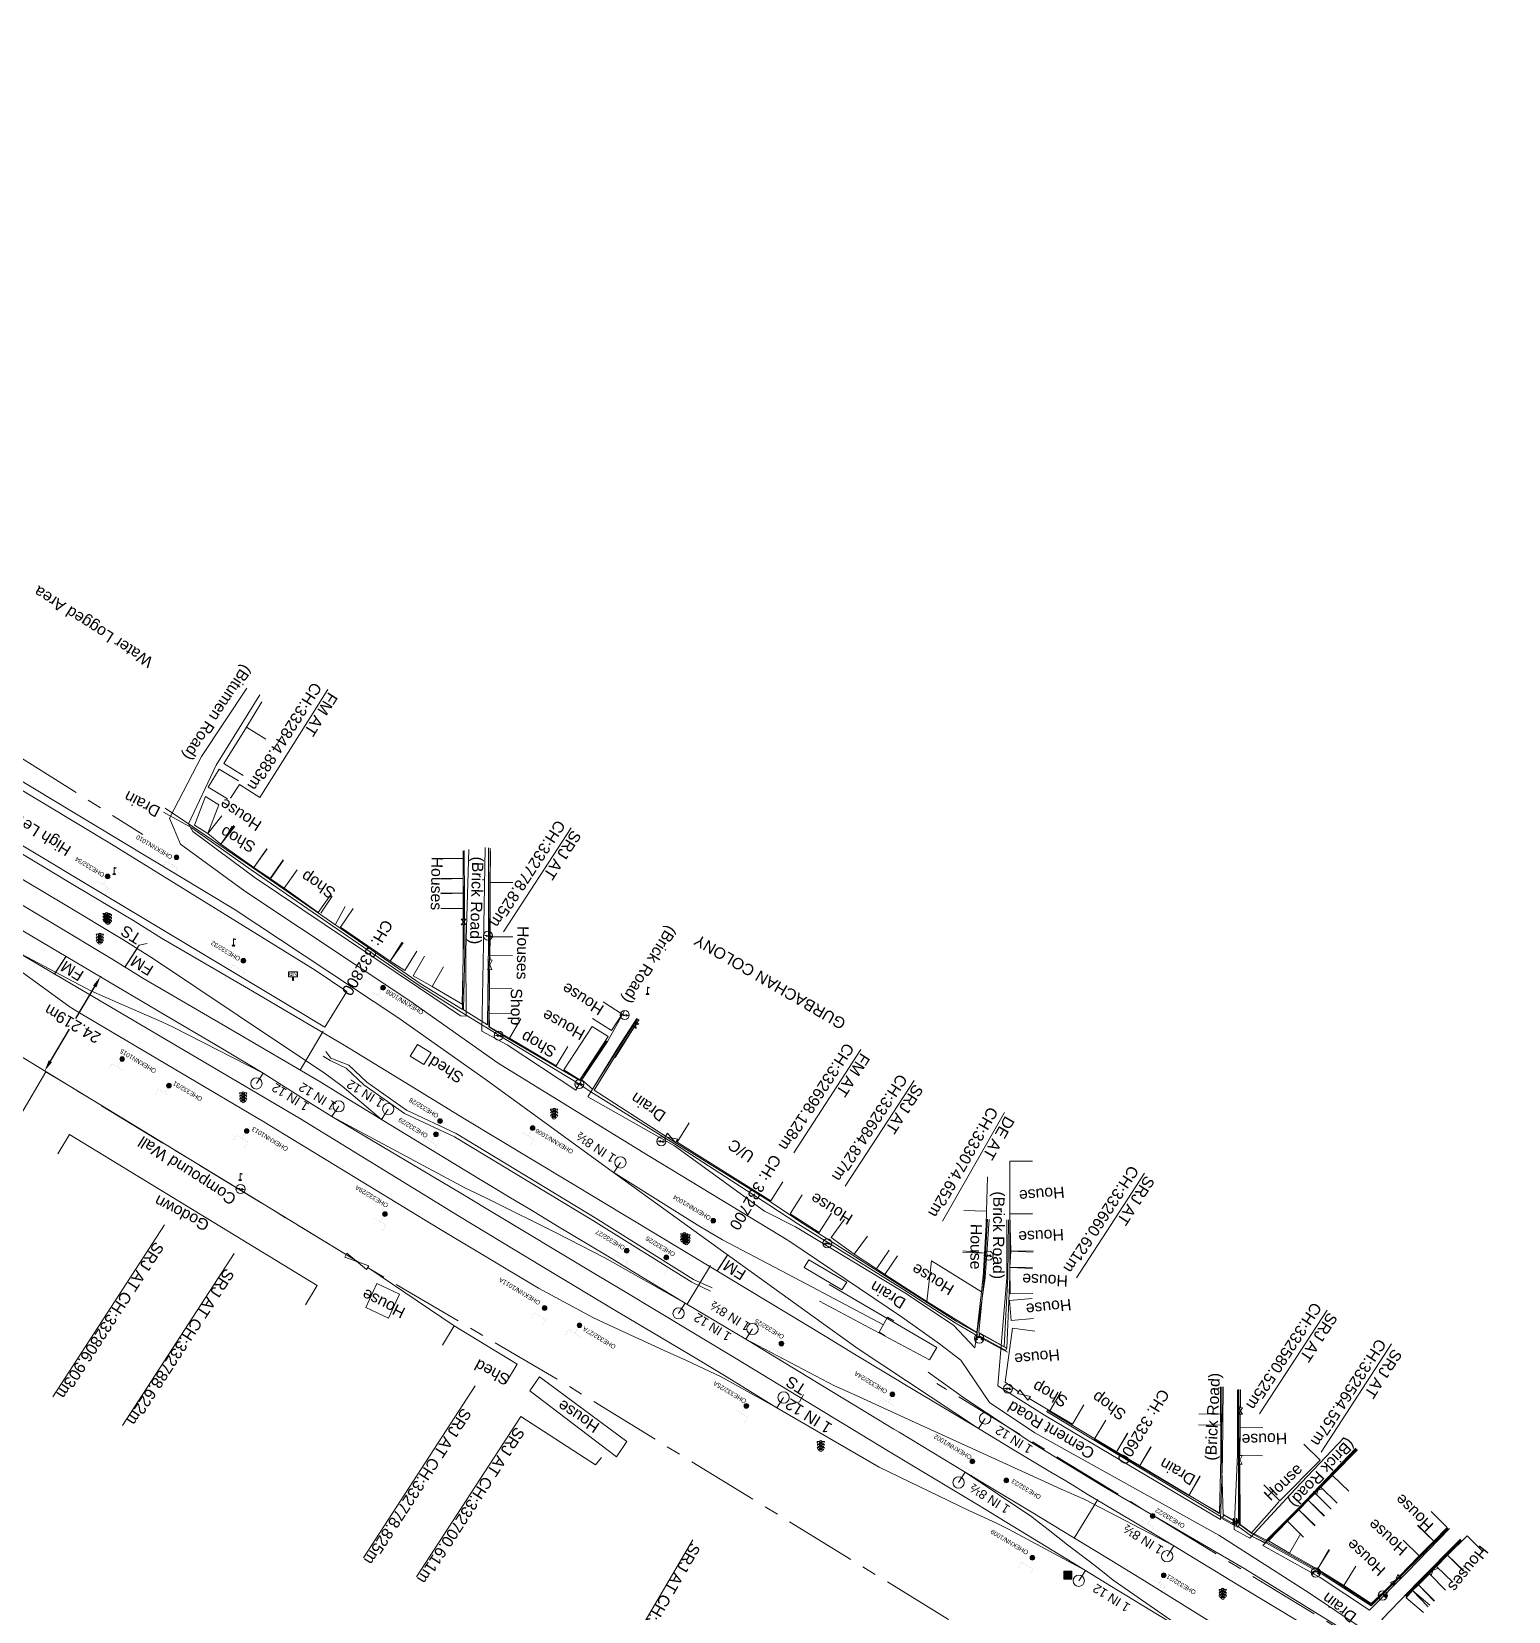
# Model space of a CAD drawing. Header units: metres. Extents: x -1651858 to 619161, y 795717 to 3398838.
# Drawn here: x 617411.6 to 617738.1, y 3397684.1 to 3398033.5 of the extents above; entities that cross this region are included whole.
import ezdxf
from ezdxf.enums import TextEntityAlignment as Align

# ---------------------------------------------------------------- set-up
doc = ezdxf.new("R2010")
doc.units = ezdxf.units.M
doc.header["$MEASUREMENT"] = 0
doc.linetypes.add('CENTER', pattern=[50.8, 31.75, -6.35, 6.35, -6.35])
doc.layers.get('Defpoints').update_dxf_attribs({"lineweight": 0})
for name, color, linetype, lineweight in [('Bench_Mark', 7, 'Continuous', 0), ('Bounary Dim', 10, 'Continuous', 13), ('Commercial Building Pucca', 251, 'Continuous', 0), ('Compound Wall', 251, 'Continuous', 0), ('Culvert Parapet', 7, 'Continuous', 0), ('Drain Top', 5, 'Continuous', 0), ('Electric Pole', 251, 'Continuous', 0), ('Exg track', 7, 'Continuous', 0), ('Existing Chainage', 7, 'Continuous', 0), ('Existing IR Track', 143, 'Continuous', 0), ('Existing Railway Boundary', 7, 'CENTER', 0), ('Gate', 251, 'Continuous', 0), ('Grill', 251, 'Continuous', 0), ('Hut', 251, 'Continuous', 0), ("KHANNA STN. SRJ's", 251, 'Continuous', 0), ('Lamp_Post', 7, 'Continuous', 0), ('Name Board', 251, 'Continuous', 0), ('OHE', 8, 'Continuous', 0), ('OHE MAST', 8, 'Continuous', 0), ('OHE MAST TEXT', 8, 'Continuous', 0), ('Platform', 7, 'Continuous', 0), ('Religious_Place', 251, 'Continuous', 0), ('Residential Building Pucca', 251, 'Continuous', 0), ('Retaining Wall', 251, 'Continuous', 0), ('Shed', 251, 'Continuous', 0), ('Sign Board', 251, 'Continuous', 0), ('Subroad Edge', 34, 'Continuous', 0), ('Telephone_Pole', 251, 'Continuous', 0), ('Text', 251, 'Continuous', 0), ('Transformer', 251, 'Continuous', 0), ('Village Name', 7, 'Continuous', 0)]:
    doc.layers.add(name, color=color, linetype=linetype, lineweight=lineweight)
doc.styles.add('NB', font='arial.ttf', dxfattribs={"height": 1.5})
doc.styles.get("Standard").update_dxf_attribs({"font": 'arial.ttf'})
doc.styles.add('Style-Arial', font='arial.ttf')
doc.styles.add('Text', font='arial.ttf', dxfattribs={"height": 2})
doc.styles.add('Vill txt', font='arial.ttf', dxfattribs={"height": 3})
doc.dimstyles.get("Standard").update_dxf_attribs({"dimtxt": 2.5, "dimasz": 0.18, "dimexe": 0.18, "dimexo": 0.0625, "dimgap": 0.09, "dimtad": 0, "dimtih": 1, "dimtoh": 1, "dimdec": 3, "dimzin": 0, "dimdsep": 46, "dimtxsty": 'Standard', "dimcen": 0.09, "dimadec": 0, "dimazin": 0, "dimtfac": 1, "dimtdec": 3, "dimtofl": 0, "dimtmove": 0, "dimatfit": 3, "dimfxl": 1, "dimtolj": 1, "dimtzin": 0, "dimarcsym": 0})

# ---------------------------------------------------------------- blocks, each defined once
blk = doc.blocks.new('GT')
at = {"layer": 'Gate'}
for p, q in [((-0.5, -0.5), (-0.5, 0.5)), ((-0.5, 0.5), (0.5, -0.5)), ((0.5, 0.5), (0.5, -0.5))]:
    blk.add_line(p, q, dxfattribs=at)
at = {"layer": 'Gate', "flags": 128}
blk.add_lwpolyline([(0.5, 0.5), (-0.5, -0.5)], dxfattribs=at)
blk = doc.blocks.new('BM')
at = {"extrusion": (0, 0, -1)}
blk.add_hatch(color=256, dxfattribs=at).paths.add_polyline_path([(-0.88, -0.88), (-0.88, 0.88), (0.88, 0.88), (0.88, -0.88)])
for p, q in [((0.88, 0.88), (-0.88, 0.88)), ((-0.88, 0.88), (-0.88, -0.88)), ((0.88, -0.88), (0.88, 0.88)), ((-0.88, -0.88), (0.88, -0.88))]:
    blk.add_line(p, q)
blk = doc.blocks.new('EP')
at = {"extrusion": (0, 0, -1)}
blk.add_hatch(color=8, dxfattribs=at).paths.add_polyline_path([(-0.31, -0.24), (-0.94, -0.01), (-0.41, -0.1), (-0.43, 0.15), (0.21, -0.05), (0.21, 0.16), (0.93, -0.01), (0.31, 0.07), (0.31, -0.19), (-0.31, 0)])
at = {"color": 8}
for p, q in [((-0.93, -0.01), (-0.21, 0.16)), ((-0.31, 0.07), (-0.93, -0.01)), ((-0.31, -0.19), (-0.31, 0.07)), ((0.31, 0), (-0.31, -0.19)), ((-0.21, 0.16), (-0.21, -0.05)), ((-0.21, -0.05), (0.43, 0.15)), ((0.31, -0.24), (0.31, 0)), ((0.43, 0.15), (0.41, -0.1)), ((0.94, -0.01), (0.31, -0.24)), ((0.41, -0.1), (0.94, -0.01))]:
    blk.add_line(p, q, dxfattribs=at)
blk.add_circle((0, 0), 1, dxfattribs=at)
blk = doc.blocks.new('LP')
at = {"flags": 128}
for points in [[(0, 0), (0, 1.5)], [(0.25, 1.35), (0.44, 1.35)]]:
    blk.add_lwpolyline(points, dxfattribs=at)
for centre, radius, start, end in [((0.07, 0.99), 0.519, 57.6425, 97.3165), ((0.34, 1.33), 0.094, 11.7012, 168.0476)]:
    blk.add_arc(centre, radius, start, end)
at = {"extrusion": (0, 0, -1)}
blk.add_ellipse((0, 0.01), major_axis=(0.308, 0), ratio=0.400495, dxfattribs=at)
blk.add_ellipse((0.35, 1.36), major_axis=(0.0017, 0.0438), ratio=0.461056, start_param=1.74022, end_param=4.575836)
blk = doc.blocks.new('NB')
for p, q in [((-0.98, 0.82), (-0.98, 1.98)), ((-0.98, 1.98), (0.98, 1.98)), ((-0.98, 0.82), (0.98, 0.82)), ((-0.13, 0.82), (-0.13, 0)), ((-0.13, 0), (0.13, 0)), ((0.13, 0.82), (0.13, 0)), ((0.98, 1.98), (0.98, 0.82))]:
    blk.add_line(p, q)
at = {"insert": (-0.03, 1.54), "char_height": 0.9883, "attachment_point": 5, "rotation": 180, "line_spacing_factor": 0.6, "style": 'NB'}
blk.add_mtext('\\H1x;\\W1.02537;NB', dxfattribs=at)
blk = doc.blocks.new('SIG')
for color, points in [(1, [(-0.22, 0.42, 0.180295), (-0.01, 0.33, -0.00255), (0.01, 0.33, -0.00255), (0.02, 0.33, 0.180295), (0.23, 0.42, -0.002654), (0.25, 0.44, 0.184495), (0.33, 0.65, 1.000001), (-0.32, 0.65, 0.184495), (-0.24, 0.44, -0.002654)]), (2, [(0.23, -0.23, -0.002654), (0.25, -0.21, 0.184495), (0.33, 0.01, 1.000001), (-0.32, 0.01, 0.184495), (-0.24, -0.21, -0.002654), (-0.22, -0.23, 0.180295), (-0.01, -0.32, -0.00255), (0.01, -0.32, -0.00255), (0.02, -0.32, 0.180295)]), (3, [(0.23, -0.88, -0.002654), (0.25, -0.86, 0.184495), (0.33, -0.64, 1.000001), (-0.32, -0.64, 0.184495), (-0.24, -0.86, -0.002654), (-0.22, -0.88, 0.395599)])]:
    blk.add_hatch(color=color).paths.add_polyline_path(points)
for p, q in [((-0.31, 0.98), (-0.32, -0.9)), ((0.33, -0.9), (0.32, 0.98))]:
    blk.add_line(p, q)
at = {"flags": 128}
for points in [[(-0.31, 0.98), (-0.81, 0.98, 0.198758), (-0.42, 0.41, 0.003814), (-0.31, 0.39)], [(-0.31, 0.33), (-0.81, 0.33, 0.198758), (-0.42, -0.23, 0.003727), (-0.32, -0.26)], [(0.32, 0.98), (0.82, 0.98, -0.198758), (0.44, 0.41, -0.003814), (0.32, 0.39)], [(0.32, 0.33), (0.82, 0.33, -0.198758), (0.44, -0.23, -0.003727), (0.33, -0.26)], [(-0.32, -0.32), (-0.81, -0.32, 0.198758), (-0.42, -0.88, 0.003639), (-0.32, -0.9)], [(0.33, -0.32), (0.82, -0.32, -0.198758), (0.44, -0.88, -0.003639), (0.33, -0.9)]]:
    blk.add_lwpolyline(points, format="xyb", dxfattribs=at)
for centre, radius, start, end in [((0.01, 0.91), 0.324, 12.4049, 167.5951), ((0.01, 0.81), 0.357, 27.7578, 152.2422), ((0.01, -0.9), 0.324, 181.4572, 358.5428)]:
    blk.add_arc(centre, radius, start, end)
blk = doc.blocks.new('TP')
at = {"layer": 'Telephone_Pole'}
blk.add_hatch(color=8, dxfattribs=at).paths.add_polyline_path([(0.49, 0.08, -0.516403), (0.5, 0.04, 0.157799), (0.42, -0.19, 0.257253), (0.43, -0.21), (0.7, -0.4, 0.297943), (0.73, -0.4, 0.213635), (0.94, -0.09, 0.292624), (0.86, 0.1, 0.314672), (-0.86, 0.1, 0.297888), (-0.94, -0.1, 0.205841), (-0.73, -0.4, 0.297943), (-0.7, -0.4), (-0.43, -0.21, 0.257253), (-0.42, -0.19, 0.155164), (-0.5, 0.04, -0.510878), (-0.49, 0.08, -0.167449)])
at = {"layer": 'Telephone_Pole', "color": 8}
for p, q in [((-0.7, -0.4), (-0.43, -0.21)), ((0.7, -0.4), (0.43, -0.21))]:
    blk.add_line(p, q, dxfattribs=at)
blk.add_circle((0, 0), 1.03, dxfattribs=at)
for centre, radius, start, end in [((0.01, -1.13), 1.5, 55.3659, 125.2353), ((-0.48, 0.05), 0.0243, 109.2181, 217.464), ((-0.82, -0.21), 0.402, 2.1844, 37.464), ((0.01, -1.34), 1.5, 71.1943, 109.2181), ((0.82, -0.21), 0.402, 141.9464, 177.8156), ((0.48, 0.06), 0.0243, 321.9464, 71.1943), ((0.75, -0.06), 0.194, 350.1231, 55.3659), ((-0.44, -0.19), 0.0258, 304.4776, 2.1844), ((0.44, -0.19), 0.0258, 177.8156, 235.5224), ((0.72, -0.38), 0.0258, 235.5224, 301.8866), ((0.49, -0.01), 0.462, 301.8866, 350.1231)]:
    blk.add_arc(centre, radius, start, end, dxfattribs=at)
for p in [(-0.44, -0.22), (0.44, -0.22)]:
    blk.add_point(p, dxfattribs=at)
blk = doc.blocks.new('TRF')
at = {"extrusion": (0, 0, -1)}
blk.add_hatch(color=256, dxfattribs=at).paths.add_polyline_path([(0.18, -0.39), (-0.98, 0.09), (-0.22, -0.04), (-0.38, 0.42), (0.98, -0.29), (-0.02, 0.04)])
for p, q in [((-0.69, 0.72), (-0.69, -0.72)), ((-0.52, 0.72), (-0.69, 0.72)), ((-0.52, -0.72), (-0.52, 0.72)), ((0, 0.72), (0, -0.72)), ((0.17, 0.72), (0, 0.72)), ((0.17, -0.72), (0.17, 0.72)), ((0.7, 0.72), (0.7, -0.72)), ((0.87, 0.72), (0.7, 0.72)), ((0.87, -0.72), (0.87, 0.72)), ((-0.69, -0.72), (-0.52, -0.72)), ((0, -0.72), (0.17, -0.72)), ((0.7, -0.72), (0.87, -0.72))]:
    blk.add_line(p, q)
at = {"flags": 128}
blk.add_lwpolyline([(0.22, -0.04), (0.38, 0.42), (-0.98, -0.29), (0.02, 0.04), (-0.18, -0.39), (0.98, 0.09), (0.22, -0.04)], close=True, dxfattribs=at)
blk = doc.blocks.new('OHE MAST')
h = blk.add_hatch(color=256)
edge = h.paths.add_edge_path()
edge.add_arc((0, 0), 0.514, 0, 360)
at = {"const_width": 0.01, "flags": 128}
for points in [[(1.5, 3.5), (1.5, 2), (-1.5, 2), (-1.5, 3.5)], [(0, 2), (0, 0)]]:
    blk.add_lwpolyline(points, dxfattribs=at)
blk.add_circle((0, 0), 0.514)
blk = doc.blocks.new('*D44')
at = {"layer": 'Bounary Dim', "color": 0, "lineweight": -2, "transparency": 16777216}
for p, q in [((617425.5, 3397822.33), (617421.3, 3397815.23)), ((617427.01, 3397824.34), (617426.62, 3397824.57)), ((617415.71, 3397805.79), (617419.91, 3397812.88)), ((617414.67, 3397803.5), (617414.28, 3397803.73))]:
    blk.add_line(p, q, dxfattribs=at)
at = {"layer": 'Bounary Dim', "color": 0, "transparency": 16777216}
for points in [[(617425.14, 3397822.54), (617425.86, 3397822.11), (617426.77, 3397824.48)], [(617415.35, 3397806), (617416.06, 3397805.58), (617414.43, 3397803.64)]]:
    blk.add_solid(points, dxfattribs=at)
at = {"layer": 'Defpoints', "color": 0, "transparency": 16777216}
for p in [(617426.77, 3397824.48), (617427.06, 3397824.31), (617414.72, 3397803.47)]:
    blk.add_point(p, dxfattribs=at)
at = {"layer": 'Bounary Dim', "color": 0, "transparency": 16777216, "insert": (617420.6, 3397814.06), "char_height": 2.5, "attachment_point": 5, "rotation": 150}
blk.add_mtext('\\A1;24.219m', dxfattribs=at)

msp = doc.modelspace()

# ---------------------------------------------------------------- linework, layer by layer
at = {"layer": 'Commercial Building Pucca', "flags": 128}
for points in [[(617456.5313, 3397857.7544), (617453.4256, 3397853.8378), (617450.5143, 3397856.1463), (617453.6201, 3397860.0629)], [(617463.6129, 3397852.7532), (617460.726, 3397848.6727), (617453.4256, 3397853.8378), (617456.3126, 3397857.9183)], [(617467.1751, 3397850.3099), (617464.3472, 3397846.1882), (617460.726, 3397848.6727), (617463.5539, 3397852.7944)], [(617470.2688, 3397848.132), (617467.3908, 3397844.0451), (617464.3645, 3397846.1762), (617467.2426, 3397850.2631)], [(617477.8238, 3397842.7713), (617474.9311, 3397838.6947), (617467.3916, 3397844.0446), (617470.2843, 3397848.1211)], [(617496.7483, 3397830.1409), (617494.1249, 3397825.8861), (617490.8551, 3397827.9022), (617493.4785, 3397832.157)], [(617502.6405, 3397826.6422), (617500.1647, 3397822.2998), (617495.9431, 3397824.7068), (617498.4189, 3397829.0491)], [(617517.7087, 3397816.2932), (617512.7106, 3397816.3535), (617512.7783, 3397821.9686), (617517.7765, 3397821.9083)], [(617530.1108, 3397809.061), (617527.5647, 3397804.7595), (617517.2153, 3397810.8855), (617519.7615, 3397815.1869)], [(617417.3495, 3397785.3352), (617419.9521, 3397789.6027), (617474.7088, 3397756.2077), (617472.1061, 3397751.9402)], [(617644.2673, 3397729.8333), (617641.7563, 3397725.5112), (617636.7243, 3397728.4346), (617639.2352, 3397732.7567)], [(617653.9471, 3397723.5124), (617651.3751, 3397719.2264), (617646.5107, 3397722.1454), (617649.0827, 3397726.4314)], [(617659.0656, 3397720.5367), (617656.553, 3397716.2156), (617651.3751, 3397719.2264), (617653.8877, 3397723.5475)], [(617669.9975, 3397714.0088), (617667.4347, 3397709.7173), (617656.553, 3397716.2156), (617659.1158, 3397720.5072)], [(617674.3743, 3397711.9461), (617674.2314, 3397705.899), (617667.4347, 3397709.7173), (617669.8829, 3397714.0752)]]:
    msp.add_lwpolyline(points, dxfattribs=at)
at = {"layer": 'Commercial Building Pucca'}
msp.add_3dface([(617450.0241, 3397864.3766), (617447.6145, 3397857.9929), (617450.5143, 3397856.1463), (617452.9255, 3397862.5342)], dxfattribs=at)
at = {"layer": 'Compound Wall', "flags": 128}
for points in [[(617462.4878, 3397885.3258), (617459.065, 3397879.689)], [(617512.9417, 3397852.9304), (617512.8309, 3397832.2022), (617512.6617, 3397813.4416)], [(617512.9427, 3397845.3001), (617513.0226, 3397852.2729)], [(617507.0583, 3397837.2715), (617507.0541, 3397839.5362)], [(617506.7846, 3397818.4313), (617507.0976, 3397832.2865), (617507.0595, 3397836.004)], [(617512.8942, 3397829.2762), (617512.9323, 3397828.1912)], [(617512.834, 3397826.064), (617512.7783, 3397821.9686)], [(617358.7673, 3397806.0513), (617371.391, 3397822.5429), (617404.5878, 3397805.3926), (617406.4415, 3397808.504), (617459.9485, 3397775.9392), (617480.9959, 3397763.1191)], [(617500.1647, 3397822.2998), (617506.7846, 3397818.4313)], [(617512.7106, 3397816.3535), (617512.8126, 3397813.4412), (617517.213, 3397810.8914)], [(617544.8188, 3397813.3275), (617540.6329, 3397806.6303)], [(617485.8919, 3397760.1442), (617505.0053, 3397747.291)], [(617632.1565, 3397731.2301), (617636.7243, 3397728.4346)], [(617678.8717, 3397733.1237), (617678.8561, 3397729.1677)], [(617678.8368, 3397727.7244), (617678.7925, 3397724.8296)], [(617685.0653, 3397699.7417), (617689.2533, 3397704.0592)], [(617685.0653, 3397699.7417), (617689.7193, 3397697.0111)], [(617714.0563, 3397691.9132), (617718.3757, 3397696.3689)], [(617701.7056, 3397689.8443), (617707.7536, 3397685.8269), (617712.4277, 3397690.1662)]]:
    msp.add_lwpolyline(points, dxfattribs=at)
at = {"layer": 'Culvert Parapet'}
for points in [[(617621.2715, 3397745.6037), (617627.1357, 3397742.3217), (617626.9596, 3397741.7848), (617621.0953, 3397745.0668)], [(617678.195, 3397702.7419), (617674.7694, 3397704.682), (617675.2761, 3397705.437), (617678.702, 3397703.4967)], [(617684.3336, 3397699.2122), (617681.4236, 3397700.7181), (617681.7218, 3397701.3708), (617684.6338, 3397699.8638)]]:
    msp.add_3dface(points, dxfattribs=at)
at = {"layer": 'Drain Top', "flags": 128}
for points in [[(617506.6652, 3397816.5564), (617497.2558, 3397822.5697), (617460.1001, 3397848.1003), (617446.9554, 3397857.4573), (617440.6952, 3397860.8808)], [(617441.1083, 3397861.747), (617447.1505, 3397857.7068), (617460.4257, 3397848.6535), (617497.487, 3397822.9948), (617506.8352, 3397817.2211), (617506.9838, 3397830.2393), (617507.0088, 3397852.3716)], [(617507.0654, 3397817.1844), (617512.3728, 3397813.8288), (617512.5572, 3397832.1392), (617512.6024, 3397852.9644)], [(617507.2415, 3397852.4028), (617507.3769, 3397830.3001), (617507.0654, 3397817.1844)], [(617506.6652, 3397816.5564), (617516.7619, 3397810.3945), (617532.359, 3397800.9376), (617535.1978, 3397799.0329), (617553.9257, 3397787.3675), (617574.613, 3397774.0346), (617581.0055, 3397769.8526), (617604.177, 3397755.4646), (617615.8052, 3397747.9585), (617620.7709, 3397745.0176), (617627.3859, 3397741.4726)], [(617538.706, 3397810.2993), (617533.2353, 3397801.7035), (617535.6032, 3397799.6155), (617541.3723, 3397808.6982), (617545.6342, 3397815.2052)], [(617545.8908, 3397815.0537), (617541.5763, 3397808.4744), (617535.9729, 3397799.3999), (617554.27, 3397787.6319), (617574.9617, 3397774.7137), (617581.4539, 3397770.3407), (617604.3888, 3397755.7547), (617615.9843, 3397748.3086), (617620.6046, 3397745.6885), (617621.9946, 3397758.0005), (617622.7322, 3397770.8582)], [(617512.6617, 3397813.4416), (617517.0517, 3397810.745), (617532.7865, 3397801.5238)], [(617476.6039, 3397807.9317), (617477.7257, 3397806.5029), (617481.6803, 3397804.953), (617485.6517, 3397801.1585), (617494.4231, 3397794.9819), (617505.4107, 3397789.7961), (617536.1627, 3397771.1805), (617557.9157, 3397757.4931), (617562.0466, 3397755.6412)], [(617532.7865, 3397801.5238), (617538.5242, 3397810.4082)], [(617561.6869, 3397754.9165), (617557.5425, 3397756.9187), (617535.8193, 3397770.4742), (617505.0537, 3397789.0722), (617494.0304, 3397794.2174), (617485.0548, 3397800.595), (617481.1507, 3397804.2822), (617477.565, 3397805.9847), (617476.0067, 3397806.8912)], [(617627.177, 3397742.3074), (617621.0377, 3397745.7973), (617622.1935, 3397757.9439), (617622.9307, 3397770.8535)], [(617627.5611, 3397770.6976), (617627.4525, 3397758.0588), (617626.5894, 3397742.6414)], [(617627.177, 3397742.3074), (617627.8689, 3397758.0856), (617627.8557, 3397770.7062)], [(617636.0967, 3397728.6231), (617674.2713, 3397705.7568), (617674.5144, 3397718.0572), (617674.4348, 3397733.8087)], [(617678.4385, 3397733.1523), (617678.4199, 3397718.8841), (617678.4187, 3397703.5368), (617675.0486, 3397705.4431), (617674.6691, 3397718.028), (617674.7896, 3397733.7857)], [(617707.8044, 3397685.6612), (617697.0938, 3397692.5946), (617681.3629, 3397701.3584), (617678.6047, 3397703.3887), (617678.673, 3397703.5212), (617678.6923, 3397718.9651), (617678.8344, 3397733.1552)], [(617635.9632, 3397728.3494), (617674.7201, 3397704.9778), (617678.2765, 3397702.9726), (617681.3161, 3397700.7677), (617684.5961, 3397699.2068), (617696.9267, 3397692.355), (617707.7532, 3397685.3282)], [(617704.5706, 3397720.0023), (617693.631, 3397708.8485), (617684.7401, 3397699.9263)], [(617684.9309, 3397699.8088), (617693.7796, 3397708.6935), (617704.7366, 3397719.8552)], [(617724.7932, 3397702.451), (617715.4059, 3397692.9622), (617707.7532, 3397685.3282)], [(617707.8044, 3397685.6612), (617715.2248, 3397693.0582), (617724.5599, 3397702.611)], [(617727.7142, 3397699.8892), (617715.3998, 3397687.488)], [(617715.5534, 3397687.295), (617727.7979, 3397699.7026)]]:
    msp.add_lwpolyline(points, dxfattribs=at)
at = {"layer": 'Exg track'}
for p, q in [((617462.7561, 3397803.1754), (617461.2781, 3397800.9003)), ((617477.9838, 3397793.5481), (617479.4618, 3397795.8232)), ((617488.954, 3397792.931), (617490.432, 3397795.206)), ((617540.2774, 3397781.1502), (617541.7554, 3397783.4253)), ((617556.1045, 3397752.3073), (617554.6266, 3397750.0323)), ((617569.4971, 3397744.2962), (617570.9751, 3397746.5713)), ((617620.9382, 3397724.5277), (617622.4162, 3397726.8028)), ((617618.0139, 3397714.8928), (617616.536, 3397712.6178)), ((617664.1374, 3397698.5722), (617662.6594, 3397696.2971))]:
    msp.add_line(p, q, dxfattribs=at)
at = {"layer": 'Exg track', "const_width": 0.3, "flags": 128}
for points in [[(617419.1642, 3397828.9807), (617416.628, 3397825.0767)], [(617434.8719, 3397830.7363), (617432.2211, 3397826.6559)], [(617565.4608, 3397762.9537), (617563.1482, 3397759.3939)]]:
    msp.add_lwpolyline(points, dxfattribs=at)
at = {"layer": 'Exg track'}
for points in [[(617437.1278, 3397831.855), (617435.3655, 3397831.4888), (617434.3783, 3397829.9838)], [(617579.6633, 3397729.9265), (617581.3815, 3397730.4629), (617582.2171, 3397732.057)]]:
    msp.add_lwpolyline(points, dxfattribs=at)
for centre in [(617461.2781, 3397800.9003), (617479.4618, 3397795.8232), (617490.432, 3397795.206), (617541.7554, 3397783.4253), (617554.6266, 3397750.0323), (617570.9751, 3397746.5713), (617622.4162, 3397726.8028), (617616.536, 3397712.6178), (617662.6594, 3397696.2971)]:
    msp.add_circle(centre, 1.2487, dxfattribs=at)
at = {"layer": 'Existing Chainage', "linetype": 'Continuous', "lineweight": 13, "flags": 128}
for points in [[(617476.038, 3397812.4333), (617470.9814, 3397803.8059)], [(617561.6752, 3397760.6277), (617556.5419, 3397752.0457)], [(617647.3366, 3397708.8612), (617642.1273, 3397700.3251)]]:
    msp.add_lwpolyline(points, dxfattribs=at)
at = {"layer": 'Existing IR Track'}
for p, q in [((617576.3729, 3397729.1502), (617577.8509, 3397731.4253)), ((617644.6013, 3397693.1738), (617643.1233, 3397690.8988))]:
    msp.add_line(p, q, dxfattribs=at)
at = {"layer": 'Existing IR Track', "flags": 128}
for points in [[(617213.9626, 3397985.2015), (617264.1356, 3397955.1503), (617295.5522, 3397936.2407), (617331.429, 3397914.6822), (617359.9215, 3397897.5636), (617390.7223, 3397878.9762), (617424.9983, 3397858.3385), (617456.3215, 3397839.4132), (617492.5525, 3397815.4556), (617512.069, 3397801.6482), (617540.221, 3397781.1847), (617563.2724, 3397764.5205), (617588.0995, 3397746.6762), (617590.9254, 3397744.6416), (617594.3169, 3397742.1509), (617620.9382, 3397724.5277)], [(617225.5753, 3397956.4787), (617236.1154, 3397950.1462), (617251.0125, 3397941.2609), (617266.8544, 3397931.812), (617285.6964, 3397920.4973), (617305.2638, 3397908.747), (617322.4779, 3397898.3954), (617339.7334, 3397888.0185), (617357.185, 3397877.4774), (617374.2113, 3397867.1933), (617390.5395, 3397857.4108), (617405.625, 3397848.3724), (617418.9662, 3397840.3746), (617431.7468, 3397832.7128), (617438.4904, 3397828.4478), (617457.2565, 3397815.9094), (617476.5379, 3397803.0265), (617480.2201, 3397800.2824), (617488.954, 3397792.931)], [(617444.7005, 3397803.1436), (617422.5185, 3397816.3032), (617420.1103, 3397817.7856), (617394.3111, 3397836.4922), (617369.1142, 3397853.6311)], [(617692.7206, 3397681.2739), (617678.2922, 3397690.0064), (617664.137, 3397698.5724), (617654.5382, 3397704.3365), (617644.9848, 3397710.0732), (617642.7398, 3397711.4473), (617640.2424, 3397712.953), (617636.9347, 3397714.9334), (617628.811, 3397719.8058), (617620.9382, 3397724.5277), (617607.2701, 3397732.7656), (617593.5548, 3397741.0317), (617587.0162, 3397744.9998), (617574.1812, 3397752.7411), (617561.3535, 3397760.4778), (617549.507, 3397767.6154), (617537.65, 3397774.7592), (617522.4569, 3397783.9016), (617507.3004, 3397793.0219), (617493.9481, 3397801.2346), (617480.6963, 3397809.3858), (617460.4182, 3397821.2673), (617440.314, 3397833.0506), (617433.9573, 3397836.9876), (617421.4288, 3397844.4727), (617408.0512, 3397852.4665)], [(617385.4467, 3397848.9457), (617413.9649, 3397832.0593), (617426.7714, 3397824.4763), (617441.2696, 3397815.9284), (617453.0211, 3397808.9501), (617462.7561, 3397803.1754), (617473.1155, 3397796.6189), (617477.9838, 3397793.5481), (617486.3354, 3397788.5934), (617506.8703, 3397776.3994), (617512.1075, 3397773.2449), (617536.2591, 3397758.6922), (617542.053, 3397755.2167), (617567.0468, 3397740.2233), (617601.0511, 3397719.5629), (617619.8743, 3397708.25), (617623.0422, 3397706.3414), (617625.533, 3397704.8333), (617628.5023, 3397702.9764), (617644.6013, 3397693.1738), (617650.0138, 3397689.8349), (617669.7238, 3397677.8115)], [(617673.0537, 3397681.2678), (617657.629, 3397690.8653), (617649.4488, 3397695.8572), (617641.8391, 3397700.5011), (617639.3811, 3397702.0273), (617637.0526, 3397703.4312), (617632.9929, 3397705.9071), (617623.7787, 3397711.4339), (617618.0136, 3397714.893), (617603.3928, 3397723.7307), (617602.258, 3397724.4207), (617593.7312, 3397729.6065), (617588.517, 3397732.7685), (617569.4972, 3397744.2963), (617556.1045, 3397752.3073), (617544.5171, 3397759.308), (617538.6056, 3397762.8794), (617528.2037, 3397769.1052), (617521.6978, 3397773.0663), (617517.4637, 3397775.5987), (617514.4106, 3397777.4248), (617510.7404, 3397779.6089), (617488.954, 3397792.931), (617479.4064, 3397798.7623), (617475.5294, 3397801.1403), (617455.4093, 3397812.933), (617436.1793, 3397824.2027), (617429.1624, 3397828.5515), (617416.4346, 3397836.1627), (617403.0891, 3397844.1436)], [(617407.9054, 3397830.1877), (617424.6704, 3397821.3935), (617430.7123, 3397818.7308), (617440.3309, 3397814.4769), (617442.8749, 3397813.3656), (617462.7561, 3397803.1754)], [(617407.9054, 3397830.1877), (617430.0741, 3397817.1304), (617471.0517, 3397793.0222), (617506.1751, 3397771.435), (617524.4426, 3397760.4299), (617541.6589, 3397750.0879), (617552.4899, 3397743.6247), (617555.223, 3397742.0182), (617557.1701, 3397740.8357), (617564.3998, 3397736.5193), (617576.3729, 3397729.1502)], [(617444.7005, 3397803.1436), (617462.9262, 3397792.4066), (617501.6291, 3397768.7726), (617523.6228, 3397755.5867), (617535.7985, 3397749.0465), (617540.2367, 3397746.944), (617551.467, 3397741.8508), (617556.3609, 3397739.5953), (617564.038, 3397735.9831), (617576.3729, 3397729.1502), (617598.9868, 3397715.9742), (617618.8347, 3397706.3878), (617624.7554, 3397703.6755), (617627.7624, 3397702.2244), (617644.6013, 3397693.1738)], [(617477.9838, 3397793.5481), (617507.5328, 3397777.7056), (617509.8403, 3397776.6018), (617513.0041, 3397775.0471), (617527.5751, 3397767.8569), (617538.3526, 3397762.3383), (617556.1045, 3397752.3073)], [(617599.9056, 3397747.51), (617583.007, 3397756.4623), (617564.3725, 3397766.3244), (617561.4631, 3397768.0084), (617558.7312, 3397769.5937), (617540.1714, 3397781.2262)], [(617602.2127, 3397748.4026), (617600.856, 3397749.1764), (617598.9552, 3397745.8436), (617600.3119, 3397745.0698)], [(617569.4972, 3397744.2963), (617589.1341, 3397734.0029), (617591.4846, 3397732.9457), (617594.5908, 3397731.5376), (617605.3514, 3397726.6057), (617635.5425, 3397712.8182), (617639.2081, 3397711.1774), (617644.3209, 3397708.8979), (617664.137, 3397698.5724)], [(617618.0136, 3397714.893), (617632.4977, 3397705.1824), (617636.3258, 3397702.2201), (617640.6463, 3397698.8386), (617645.6895, 3397694.9631), (617648.7179, 3397692.6548), (617650.7538, 3397691.034), (617669.7238, 3397677.8115)]]:
    msp.add_lwpolyline(points, dxfattribs=at)
at = {"layer": 'Existing IR Track'}
for centre in [(617577.8509, 3397731.4253), (617643.1233, 3397690.8988)]:
    msp.add_circle(centre, 1.2487, dxfattribs=at)
at = {"layer": 'Existing Railway Boundary', "ltscale": 0.5, "flags": 128}
for points in [[(615837.9764, 3398803.7151), (615849.5142, 3398796.835), (615894.7969, 3398769.958), (615937.4983, 3398743.942), (615981.9902, 3398717.098), (616068.5113, 3398669.173), (616067.1408, 3398666.777), (616155.2607, 3398617.97), (616241.8019, 3398557.182), (616565.2008, 3398392.086), (616565.2008, 3398392.086), (616804.6072, 3398248.331), (616912.456, 3398182.568), (616957.6006, 3398155.162), (616991.8302, 3398135.404), (617436.1711, 3397855.952)], [(616399.5239, 3398417.9398), (616425.3907, 3398402.5076), (616509.9798, 3398351.783), (616572.0399, 3398316.262), (616725.4109, 3398224.706), (616767.6266, 3398198.7273), (616867.378, 3398137.2232), (616984.5284, 3398067.2104), (617003.9369, 3398055.2526), (616965.6078, 3397991.5567), (617379.0353, 3397743.0645), (617414.7202, 3397803.4655), (617486.1906, 3397759.9433), (617530.1647, 3397734.0288), (617679.3508, 3397642.385)], [(617716.8706, 3397670.342), (617611.7539, 3397734.494)]]:
    msp.add_lwpolyline(points, dxfattribs=at)
at = {"layer": 'Grill', "flags": 128}
msp.add_lwpolyline([(617744.8766, 3397652.0769), (617731.5135, 3397661.1093), (617723.3627, 3397666.3067), (617702.0323, 3397679.8151), (617679.8164, 3397693.5536), (617648.5574, 3397711.7582), (617632.3282, 3397721.6751), (617617.9487, 3397731.2155), (617609.8432, 3397737.0436)], dxfattribs=at)
at = {"layer": 'Hut', "flags": 128}
msp.add_lwpolyline([(617458.3486, 3397869.0148), (617454.0955, 3397871.641), (617459.065, 3397879.689), (617463.3181, 3397877.0628)], dxfattribs=at)
at = {"layer": "KHANNA STN. SRJ's", "lineweight": 13, "flags": 128}
for points in [[(617477.0659, 3397887.9901), (617461.9963, 3397864.1624), (617457.4964, 3397867.0082), (617455.5674, 3397863.9582)], [(617515.8968, 3397834.4045), (617530.8381, 3397857.4038)], [(617594.9628, 3397808.3675), (617580.1144, 3397785.5111)], [(617606.7062, 3397801.5688), (617591.4763, 3397778.1299)], [(617626.6868, 3397794.4682), (617612.977, 3397770.4294)], [(617657.6583, 3397781.0517), (617642.6039, 3397757.8781)], [(617440.9444, 3397769.6003), (617416.2393, 3397731.5714)], [(617456.3818, 3397763.2543), (617431.6767, 3397725.2253)], [(617698.0271, 3397750.7393), (617683.1057, 3397727.7706)], [(617712.2462, 3397743.2671), (617696.6886, 3397719.319)], [(617509.635, 3397733.9818), (617484.9299, 3397695.9529)], [(617519.7435, 3397727.251), (617496.6939, 3397691.7703)], [(617519.7435, 3397727.251), (617536.2871, 3397716.5036), (617537.5665, 3397718.1783)], [(617557.782, 3397699.955), (617537.2979, 3397664.9558)]]:
    msp.add_lwpolyline(points, dxfattribs=at)
at = {"layer": 'Platform', "flags": 128}
msp.add_lwpolyline([(617481.2932, 3397821.236), (617474.2863, 3397825.9502), (617429.2108, 3397853.8264), (617309.5388, 3397925.8733), (617262.3558, 3397954.1656), (617062.9925, 3398073.9232), (616972.948, 3398127.8846), (616965.7114, 3398132.1653), (616962.7103, 3398126.8486), (616961.7328, 3398125.1389), (616960.5429, 3398123.1887), (616967.8657, 3398118.8534), (617058.4814, 3398064.4321), (617304.1321, 3397916.8501), (617423.8303, 3397844.9076), (617469.2033, 3397817.6759), (617476.3655, 3397813.3021), (617481.2932, 3397821.236)], close=True, dxfattribs=at)
at = {"layer": 'Religious_Place', "flags": 128}
msp.add_lwpolyline([(617669.6692, 3397727.8242), (617674.667, 3397727.7339), (617674.6229, 3397725.2931), (617669.6251, 3397725.3834)], dxfattribs=at)
at = {"layer": 'Religious_Place'}
msp.add_3dface([(617583.4439, 3397761.8767), (617582.3824, 3397760.1606), (617590.7436, 3397755.2427), (617591.8052, 3397756.9588)], dxfattribs=at)
at = {"layer": 'Residential Building Pucca', "flags": 128}
for points in [[(617454.9009, 3397863.8429), (617450.6088, 3397866.4049), (617452.9982, 3397870.4077), (617457.2902, 3397867.8457)], [(617501.9624, 3397850.6484), (617506.9609, 3397850.6652), (617506.9759, 3397846.2125), (617501.9774, 3397846.1956)], [(617501.9791, 3397846.082), (617506.9759, 3397846.2125), (617507.0602, 3397842.9873), (617502.0633, 3397842.8568)], [(617502.0617, 3397843.0184), (617507.0602, 3397842.9873), (617507.0388, 3397839.5599), (617502.0404, 3397839.591)], [(617517.9399, 3397833.3459), (617512.9414, 3397833.3465), (617512.9427, 3397845.3001), (617517.9413, 3397845.2996)], [(617493.6892, 3397832.0197), (617490.8551, 3397827.9022), (617479.8359, 3397835.4867), (617482.67, 3397839.6042)], [(617517.8924, 3397829.2183), (617512.8942, 3397829.2762), (617512.9414, 3397833.3465), (617517.9396, 3397833.2885)], [(617537.9445, 3397818.9334), (617542.1477, 3397816.228), (617539.8001, 3397812.5808), (617535.597, 3397815.2862)], [(617577.6524, 3397779.1281), (617574.9885, 3397774.8986), (617554.3156, 3397787.9187), (617556.9794, 3397792.1483)], [(617632.89, 3397772.03), (617627.8915, 3397772.0206), (617627.8694, 3397783.7082), (617632.8679, 3397783.7176)], [(617622.8988, 3397780.1806), (617622.9269, 3397780.1799), (617622.729, 3397772.6407), (617617.7322, 3397772.7718)], [(617588.4157, 3397772.1692), (617585.7489, 3397767.9415), (617579.2811, 3397772.0213), (617581.948, 3397776.249)], [(617596.3868, 3397767.1271), (617593.4298, 3397763.097), (617588.3821, 3397766.8007), (617591.3391, 3397770.8308)], [(617617.7321, 3397772.7701), (617622.729, 3397772.6407), (617622.4877, 3397763.3282), (617617.4909, 3397763.4576)], [(617633.0582, 3397763.8882), (617628.0607, 3397763.7855), (617627.8915, 3397772.0206), (617632.889, 3397772.1233)], [(617593.4298, 3397763.097), (617598.3823, 3397759.8958)], [(617603.056, 3397762.7637), (617600.2474, 3397758.6289), (617598.3823, 3397759.8958), (617601.191, 3397764.0306)], [(617617.5148, 3397763.8331), (617622.4877, 3397763.3282), (617621.6206, 3397754.7883)], [(617632.8875, 3397759.9566), (617627.8943, 3397760.1876), (617628.0607, 3397763.7855), (617633.0539, 3397763.5545)], [(617632.9633, 3397754.4178), (617627.9651, 3397754.357), (617627.8941, 3397760.1854), (617632.8923, 3397760.2462)], [(617600.2474, 3397758.6289), (617609.5555, 3397752.6837)], [(617633.1423, 3397748.884), (617628.1607, 3397748.4728), (617627.7977, 3397752.8714), (617632.7793, 3397753.2826)], [(617629.8115, 3397732.7085), (617626.8598, 3397734.8152), (617628.446, 3397746.752), (617633.401, 3397746.0936)], [(617683.7687, 3397718.5482), (617678.7702, 3397718.5656), (617678.792, 3397724.8207), (617683.7905, 3397724.8033)], [(617692.924, 3397721.0849), (617696.4739, 3397717.5658), (617687.5643, 3397708.5783), (617684.0144, 3397712.0974)], [(617678.7651, 3397716.6936), (617678.7979, 3397703.3422), (617681.2907, 3397701.4822), (617687.4444, 3397708.4441)], [(617700.2511, 3397708.0713), (617696.6749, 3397711.5636), (617699.2286, 3397714.1787), (617702.8049, 3397710.6864)], [(617697.3613, 3397705.1917), (617693.8251, 3397708.7245), (617695.364, 3397710.265), (617698.9002, 3397706.7321)], [(617692.7922, 3397700.5277), (617689.2542, 3397704.0587), (617691.7897, 3397706.5992), (617695.3276, 3397703.0681)], [(617695.3997, 3397703.1419), (617691.7897, 3397706.5992), (617693.8251, 3397708.7245), (617697.4351, 3397705.2672)], [(617718.0866, 3397703.1607), (617721.6275, 3397699.6326), (617718.3757, 3397696.3689), (617714.8347, 3397699.8969)], [(617721.0252, 3397706.1668), (617724.5994, 3397702.6725), (617721.6275, 3397699.6326), (617718.0533, 3397703.1269)], [(617698.3896, 3397697.8241), (617695.9152, 3397693.481), (617689.7193, 3397697.0111), (617692.1938, 3397701.3542)], [(617728.1908, 3397692.9848), (617724.6795, 3397696.5424), (617729.0014, 3397700.8081), (617732.5127, 3397697.2505)], [(617704.3641, 3397694.0772), (617701.7056, 3397689.8443), (617695.9152, 3397693.481), (617698.5737, 3397697.7139)], [(617725.8145, 3397690.5541), (617722.2411, 3397694.0492), (617724.6795, 3397696.5424), (617728.253, 3397693.0473)], [(617720.4012, 3397685.123), (617716.9404, 3397688.7297), (617718.2509, 3397689.9872), (617721.7117, 3397686.3805)], [(617721.7601, 3397686.4275), (617718.2509, 3397689.9872), (617720.6892, 3397692.3908), (617724.1983, 3397688.8311)], [(617719.3332, 3397683.841), (617715.5384, 3397687.0943), (617716.9404, 3397688.7297), (617720.7353, 3397685.4764)]]:
    msp.add_lwpolyline(points, dxfattribs=at)
at = {"layer": 'Residential Building Pucca'}
for points in [[(617529.2509, 3397803.931), (617532.7904, 3397801.671), (617539.0458, 3397811.2502), (617535.5028, 3397813.5124)], [(617609.5541, 3397752.6833), (617620.5975, 3397745.8219), (617621.6207, 3397754.7824), (617610.5425, 3397761.6655)], [(617487.9077, 3397756.6685), (617492.9003, 3397754.2791), (617490.4808, 3397748.9622), (617485.4791, 3397751.3559)], [(617521.7595, 3397732.9065), (617523.8704, 3397736.0213), (617543.209, 3397721.6814), (617540.9042, 3397718.2804)]]:
    msp.add_3dface(points, dxfattribs=at)
at = {"layer": 'Retaining Wall', "flags": 128}
msp.add_lwpolyline([(617587.947, 3397756.3854), (617611.7214, 3397742.4782), (617610.0865, 3397739.7542), (617585.7592, 3397752.7544)], dxfattribs=at)
at = {"layer": 'Shed', "flags": 128}
msp.add_lwpolyline([(617502.4119, 3397743.0178), (617505.0053, 3397747.291), (617518.9621, 3397738.8204), (617516.3687, 3397734.5473)], dxfattribs=at)
at = {"layer": 'Shed'}
msp.add_3dface([(617495.3034, 3397806.9389), (617498.3033, 3397805.1094), (617499.9143, 3397807.6861), (617496.9104, 3397809.5181)], dxfattribs=at)
at = {"layer": 'Subroad Edge', "flags": 128}
for points in [[(617459.1818, 3397888.3019), (617449.1317, 3397873.1709), (617442.0605, 3397859.5829)], [(617461.9913, 3397886.8169), (617452.3872, 3397871.2908), (617446.2568, 3397858.3229)], [(617722.3594, 3397669.1605), (617694.1084, 3397688.1358), (617674.0638, 3397700.9809), (617633.4042, 3397723.6151), (617623.4099, 3397730.3178), (617617.0132, 3397739.6844), (617612.2941, 3397743.3107), (617604.1293, 3397749.1012), (617579.0313, 3397766.0532), (617546.5492, 3397785.736), (617514.7291, 3397805.3397), (617495.1761, 3397819.1532), (617458.7206, 3397843.435), (617444.4854, 3397853.8211), (617442.0605, 3397859.5829)], [(617446.2568, 3397858.3229), (617447.1826, 3397856.6371), (617460.983, 3397846.3765), (617497.1328, 3397822.0821), (617506.3823, 3397815.8353), (617507.6537, 3397815.8009), (617507.5901, 3397830.317), (617508.2201, 3397852.6565)], [(617511.8399, 3397853.0651), (617511.5082, 3397831.6138), (617511.1541, 3397812.4273), (617516.7066, 3397809.4223), (617531.9053, 3397799.3628), (617533.3485, 3397801.8968), (617538.9232, 3397810.1817), (617542.6867, 3397816.9164)], [(617478.0516, 3397842.3356), (617475.5298, 3397838.5273)], [(617480.8721, 3397840.0185), (617478.7093, 3397835.9427)], [(617545.3671, 3397815.243), (617541.1783, 3397808.7716), (617534.5249, 3397797.9124), (617553.7303, 3397787.0761), (617573.6597, 3397772.6491), (617580.4519, 3397769.1346), (617604.6439, 3397754.5558), (617615.4441, 3397747.4462), (617620.123, 3397742.392), (617622.451, 3397757.8851), (617623.2749, 3397770.7754)], [(617627.2261, 3397770.721), (617627.1754, 3397757.9919), (617625.2212, 3397733.974), (617635.5763, 3397727.508), (617674.4829, 3397704.4365), (617674.9342, 3397718.0373), (617675.0419, 3397733.7747)], [(617678.1949, 3397733.0837), (617678.2549, 3397718.7777), (617677.4893, 3397702.2562), (617680.9576, 3397700.3102), (617690.9987, 3397711.143), (617701.7896, 3397722.5433)], [(617704.3497, 3397720.2025), (617683.8549, 3397698.6585), (617696.5109, 3397691.6346), (617707.4151, 3397684.366), (617715.7375, 3397692.7545), (617725.1171, 3397702.42)], [(617727.5447, 3397700.0625), (617718.0218, 3397690.4908), (617710.1494, 3397682.332), (617724.154, 3397672.2123)]]:
    msp.add_lwpolyline(points, dxfattribs=at)

# ---------------------------------------------------------------- block references
at = {"layer": 'Bench_Mark', "color": 5}
msp.add_blockref('BM', (617640.708, 3397692.133), dxfattribs=at)
at = {"layer": 'Electric Pole'}
for p in [(617512.4526, 3397833.5446), (617512.4526, 3397833.5446), (617542.7332, 3397815.9979), (617542.7332, 3397815.9979), (617514.8708, 3397811.4393), (617514.8708, 3397811.4393), (617532.6577, 3397800.7508), (617532.6577, 3397800.7508), (617550.8175, 3397788.0767), (617550.8175, 3397788.0767), (617457.7525, 3397777.5261), (617457.7525, 3397777.5261), (617587.5339, 3397765.505), (617587.5339, 3397765.505), (617623.2053, 3397762.8001), (617623.2053, 3397762.8001), (617627.4814, 3397733.3749), (617627.4814, 3397733.3749)]:
    msp.add_blockref('EP', p, dxfattribs=at)
at = {"layer": 'Gate'}
for p, xscale, yscale, zscale, rotation in [((617507.0599, 3397836.6274), 1.2468124205598, 0.9997078268975733, 1.116444416666921, 90.41630483645794), ((617512.8832, 3397827.1276), 2.129501106218195, 0.9997078268975733, 1.459067826824158, 87.41630484127926), ((617545.1338, 3397813.8074), 1.148051166844029, 0.9997078268975627, 1.071314957037784, 236.4163048477612), ((617553.0473, 3397788.8192), 2.627506808303369, 0.9997078268975733, 1.620721790279732, 329.4163048441974), ((617483.4649, 3397761.5209), 5.580369448499035, 0.9997078268975731, 2.361935438288816, 330.4163048413128), ((617630.984, 3397731.9693), 2.772145640847847, 0.9997078268975731, 1.664732919856991, 327.416304843973), ((617678.8464, 3397728.446), 1.443406743021702, 0.9997078268975802, 1.201243113776528, 269.4163048450567), ((617678.7676, 3397717.6296), 1.872034255562134, 0.9997078268975662, 1.368023134857681, 269.4163048426338), ((617696.0195, 3397710.9143), 1.845193643410078, 0.9997078268975828, 1.358180594567116, 224.4163048449097), ((617721.4651, 3397693.22), 2.271260939614085, 0.9997078268975732, 1.506850137956306, 46.41630484485211), ((617713.242, 3397691.0397), 2.388421466772445, 0.9997078268975733, 1.545226078689651, 47.41630484161141)]:
    msp.add_blockref('GT', p, dxfattribs=dict(at, xscale=xscale, yscale=yscale, zscale=zscale, rotation=rotation))
at = {"layer": 'Lamp_Post'}
for p in [(617429.7895, 3397847.1653), (617456.2209, 3397831.3605), (617547.7359, 3397820.6589), (617457.6685, 3397779.4579)]:
    msp.add_blockref('LP', p, dxfattribs=at)
at = {"layer": 'Name Board'}
msp.add_blockref('NB', (617469.3709, 3397823.6269), dxfattribs=at)
at = {"layer": 'OHE MAST', "color": 2, "rotation": 149.0208306544455}
for p in [(617443.6044, 3397850.9083), (617428.3627, 3397846.6667), (617458.4042, 3397828.0247), (617489.2802, 3397822.046), (617431.5885, 3397806.287), (617441.9237, 3397800.4156), (617459.1257, 3397790.3655), (617500.9602, 3397789.6563), (617501.8795, 3397792.5577), (617522.3535, 3397791.0158), (617489.7004, 3397771.9943), (617562.2826, 3397770.5333), (617543.1738, 3397763.8805), (617551.9096, 3397762.393), (617524.9861, 3397751.2095), (617532.7177, 3397747.4001), (617577.3745, 3397743.3538), (617601.9217, 3397732.121), (617569.6241, 3397729.562), (617619.5879, 3397717.2695), (617627.0841, 3397713.088), (617659.4529, 3397705.2264), (617632.8625, 3397695.972), (617661.9017, 3397692.0941)]:
    msp.add_blockref('OHE MAST', p, dxfattribs=at)
at = {"layer": 'Sign Board'}
for p in [(617428.1277, 3397837.4931), (617428.4256, 3397837.2412), (617426.6365, 3397832.8923), (617458.333, 3397797.807), (617527.0952, 3397794.2108), (617555.8779, 3397766.6568), (617556.3382, 3397766.3863), (617586.0638, 3397720.6831), (617674.9413, 3397687.9915)]:
    msp.add_blockref('SIG', p, dxfattribs=at)
at = {"layer": 'Telephone_Pole'}
for p in [(617621.1038, 3397744.4964), (617695.5187, 3397692.7198), (617710.3258, 3397687.6038)]:
    msp.add_blockref('TP', p, dxfattribs=at)
at = {"layer": 'Transformer'}
msp.add_blockref('TRF', (617677.9261, 3397703.959), dxfattribs=at)

# ---------------------------------------------------------------- texts
at = {"layer": 'Exg track'}
for s, height, rotation, p in [('TS', 2.5, 147.826199, (617436.0705, 3397833.654)), ('FM', 2.5, 147.826199, (617438.7562, 3397826.6473)), ('FM', 2.5, 147.826199, (617423.3318, 3397825.4681)), ('1 IN 12', 2, 147.826199, (617473.1214, 3397796.312)), ('1 IN 12', 2, 147.826199, (617479.0799, 3397796.4212)), ('1 IN 12', 2, 147.826199, (617489.6757, 3397797.0606)), ('1 IN 8½', 2, 146.344809, (617540.9607, 3397784.8674)), ('FM', 2.5, 147.826199, (617569.8021, 3397759.3151)), ('1 IN 8½', 2, 147.826199, (617570.6979, 3397747.6491)), ('1 IN 12', 2, 147.826199, (617566.4699, 3397745.444)), ('TS', 2.5, 147.826199, (617583.1512, 3397733.9341)), ('1 IN 12', 2, 147.826199, (617633.1307, 3397720.5182)), ('1 IN 8½', 2, 147.826199, (617628.1043, 3397707.2615)), ('1 IN 8½', 2, 147.826199, (617662.0313, 3397698.2439))]:
    msp.add_text(s, height=height, rotation=rotation, dxfattribs=at).set_placement(p)
at = {"layer": 'Existing Chainage', "lineweight": 0, "char_height": 2.5, "attachment_point": 6, "line_spacing_factor": 0.6, "style": 'Style-Arial'}
for s, insert, rotation in [('CH: 332800', (617481.0946, 3397820.6439), 239.624828), ('CH: 332700', (617566.8084, 3397768.7929), 239.114386), ('CH: 332600', (617652.5458, 3397716.9806), 238.605948)]:
    msp.add_mtext(s, dxfattribs=dict(at, insert=insert, rotation=rotation))
at = {"layer": 'Existing IR Track'}
for height, p in [(2.5, (617588.7956, 3397725.3706)), (2, (617654.6863, 3397685.5336))]:
    msp.add_text('1 IN 12', height=height, rotation=147.826199, dxfattribs=at).set_placement(p)
at = {"layer": "KHANNA STN. SRJ's", "lineweight": 13, "char_height": 2.5, "attachment_point": 4, "line_spacing_factor": 0.648, "style": 'Style-Arial'}
for s, insert, width, rotation in [('\\A1;\\pxsm1;FM AT \\P{\\A0;CH:332844.883m}', (617476.5723, 3397888.0712), 27.175409, 237.689041), ('\\A1;\\pxsm1;SRJ AT \\P{\\A0;CH:332778.825m}', (617530.4552, 3397857.5765), 27.175409, 236.990699), ('\\A1;\\pxsm1;FM AT \\P{\\A0;CH:332698.128m}', (617594.3017, 3397808.2685), 27.175409, 236.990699), ('\\A1;\\pxsm1;SRJ AT {\\A0;\\PCH:332684.827m}', (617606.0797, 3397801.3983), 27.175409, 236.990699), ('\\A1;\\pxsm1;DE AT \\P{\\A0;CH:333074.652m}', (617626.1454, 3397794.3021), 27.175409, 240.303035), ('\\A1;\\pxsm1;SRJ AT {\\A0;\\PCH:332660.621m}', (617657.2639, 3397781.162), 27.175409, 236.990699), ('\\A1;SRJ AT \\A0;CH:332806.903m', (617439.9158, 3397765.4068), 40.841515, 236.990699), ('\\A1;SRJ AT \\A0;CH:332788.622m', (617455.4821, 3397759.5213), 40.841515, 236.990699), ('\\A1;\\pxsm1;SRJ AT {\\A0;\\PCH:332580.525m}', (617697.6971, 3397750.9068), 27.175409, 236.990699), ('\\A1;\\pxsm1;SRJ AT \\P{\\A0;CH:332564.557m}', (617711.9745, 3397742.8488), 27.175409, 236.990699), ('\\A1;SRJ AT \\A0;CH:332778.825m', (617507.9294, 3397728.6381), 40.841515, 236.990699), ('\\A1;SRJ AT \\A0;CH:332700.611m', (617519.6933, 3397724.4556), 40.841515, 236.990699), ('\\A1;SRJ AT \\A0;CH:332671.068m', (617558.4552, 3397698.8626), 40.841515, 240.167756)]:
    msp.add_mtext(s, dxfattribs=dict(at, insert=insert, width=width, rotation=rotation))
at = {"layer": 'OHE'}
for s, p in [('OHEKNN1010', (617442.8238, 3397851.2557)), ('OHEKNN/1008', (617498.3538, 3397816.8721)), ('OHEKNN1015', (617439.2468, 3397803.9181)), ('OHEKNN1013', (617468.409, 3397786.6872)), ('OHEKNN/1006', (617531.4512, 3397786.0832)), ('OHEKNN/1004', (617561.8973, 3397771.4149)), ('OHEKNN/1011A', (617524.2064, 3397752.6598)), ('OHEKNN/1002', (617619.5826, 3397718.4647)), ('OHEKNN/1009', (617632.1138, 3397697.4131))]:
    msp.add_text(s, height=1, rotation=149, dxfattribs=at).set_placement(p)
at = {"layer": 'OHE MAST TEXT'}
for s, p in [('OHE332/34', (617427.8135, 3397847.3111)), ('OHE332/32', (617457.8363, 3397828.7522)), ('OHE332/31', (617449.4393, 3397797.7231)), ('OHE332/28', (617501.6756, 3397794.0255)), ('OHE332/29', (617499.3074, 3397789.6346)), ('OHE332/29A', (617490.5544, 3397774.1839)), ('OHE332/27', (617542.8926, 3397764.8358)), ('OHE332/26', (617553.9799, 3397763.3772)), ('OHE332/25', (617578.0959, 3397745.1297)), ('OHE332/27A', (617540.8624, 3397742.9225)), ('OHE332/25A', (617569.7394, 3397730.9)), ('OHE332/24A', (617600.9283, 3397733.0359)), ('OHE332/23', (617634.8908, 3397709.6922)), ('OHE332/22', (617666.6889, 3397703.298)), ('OHE332/21', (617669.1432, 3397688.6048))]:
    msp.add_text(s, height=1, rotation=149, dxfattribs=at).set_placement(p)
at = {"layer": 'Subroad Edge', "style": 'Text'}
for s, rotation, p in [('(Bitumen Road)', 236.40789, (617458.3664, 3397893.7536)), ('(Brick Road)', 268.384462, (617509.0241, 3397851.0945)), ('(Brick Road)', 237.950369, (617552.2859, 3397836.0197)), ('(Brick Road)', 269.771607, (617624.2041, 3397777.0129)), ('(Brick Road)', 87.483679, (617673.5161, 3397717.4248)), ('(Brick Road)', 226.572991, (617702.6295, 3397722.5945))]:
    msp.add_text(s, height=2.5, rotation=rotation, dxfattribs=at).set_placement(p)
msp.add_text('Cement Road', height=2.5, rotation=149.372293, dxfattribs=at).set_placement((617636.9732, 3397724.205), align=Align.MIDDLE_CENTER)
at = {"layer": 'Text'}
msp.add_text('Water Logged Area', height=2.5, rotation=147.508691, dxfattribs=at).set_placement((617438.6494, 3397894.7935))
at = {"layer": 'Text', "style": 'Text'}
for s, rotation, p in [('High Level Platform', 147.941386, (617406.9848, 3397860.1598)), ('Drain', 152.607485, (617435.9916, 3397862.6668)), ('House', 147.390048, (617457.7558, 3397860.306)), ('Shop', 150.985009, (617457.1626, 3397854.8255)), ('Houses', 269.11434, (617501.1601, 3397845.1238)), ('Shop', 146.765117, (617474.9424, 3397844.8466)), ('Houses', 269.11434, (617520.1608, 3397829.7829)), ('House', 147.512153, (617533.4354, 3397819.554)), ('Shop', 270.300839, (617518.7859, 3397817.8385)), ('House', 151.100368, (617529.168, 3397813.8532)), ('Shop', 150.959052, (617523.6483, 3397809.5185)), ('Shed', 148.746061, (617503.1958, 3397803.9282)), ('Drain', 145.463996, (617547.9048, 3397795.6432)), ('Compound Wall', 147.261558, (617445.9425, 3397781.5893)), ('U/C', 145.103242, (617568.449, 3397785.9707)), ('House', 148.667917, (617588.4384, 3397773.1642)), ('House', 185.058785, (617634.9421, 3397776.4128)), ('Godown', 152.612338, (617444.7608, 3397772.1784)), ('House', 269.52347, (617620.4159, 3397764.7766)), ('House', 183.181014, (617634.7907, 3397767.1826)), ('House', 149.165595, (617610.8102, 3397757.5429)), ('Drain', 149.012159, (617600.8967, 3397754.1044)), ('House', 177.687537, (617635.661, 3397757.3716)), ('House', 153.552366, (617489.3817, 3397752.1864)), ('House', 186.529784, (617636.4551, 3397751.4284)), ('House', 185.988083, (617633.9014, 3397740.3673)), ('Shed', 151.877558, (617513.3944, 3397736.9638)), ('Shop', 150.891091, (617636.7542, 3397732.1685)), ('Shop', 144.554175, (617649.7905, 3397729.5543)), ('House', 146.643991, (617532.4686, 3397727.2258)), ('House', 181.841243, (617684.1731, 3397722.2096)), ('Drain', 149.94991, (617664.9378, 3397715.0083)), ('House', 44.247285, (617688.2732, 3397712.8057)), ('House', 136.048518, (617717.2876, 3397705.9092)), ('House', 138.295564, (617711.4184, 3397700.4953)), ('House', 137.091572, (617706.6141, 3397696.0142)), ('Houses', 231.613282, (617729.2332, 3397693.5219)), ('Drain', 142.401058, (617700.7105, 3397684.9263))]:
    msp.add_text(s, height=2.5, rotation=rotation, dxfattribs=at).set_placement(p, align=Align.MIDDLE_CENTER)
at = {"layer": 'Village Name', "style": 'Vill txt'}
msp.add_text('  GURBACHAN COLONY', height=2.5, rotation=149.831165, dxfattribs=at).set_placement((617593.5486, 3397813.8456))

# ---------------------------------------------------------------- dimensions: what is measured, and where the dimension line sits
at = {"layer": 'Bounary Dim', "color": 7}
dim = msp.add_aligned_dim(p1=(617414.7202, 3397803.4655), p2=(617427.0599, 3397824.3055), distance=0.3353, dimstyle='Standard', override={"dimasz": 2.5, "dimdsep": 0, "dimpost": 'm', "dimtmove": 2}, dxfattribs=at)
dim.commit()
dim.dimension.update_dxf_attribs({"geometry": '*D44', "text_midpoint": (617420.6016, 3397814.0563), "text_rotation": 150})

doc.saveas('drawing.dxf')
